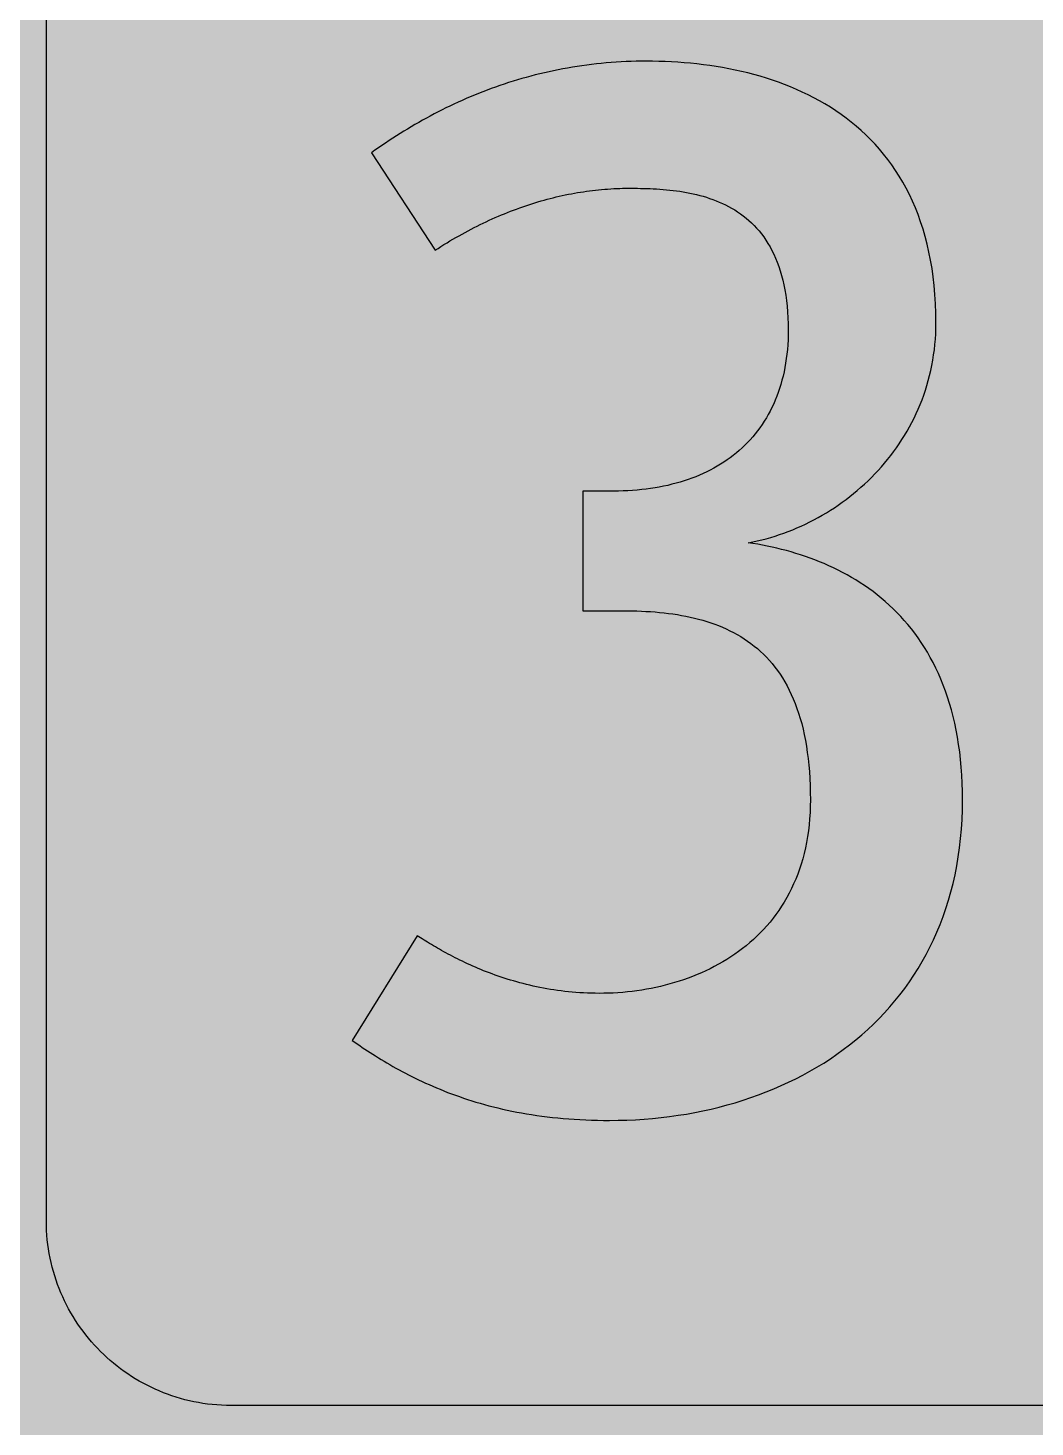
# Model space of a CAD drawing. Header units: millimetres. Extents: x 0 to 212, y 0 to 318.
# Drawn here: x 39.7 to 87.8, y 194.8 to 261.6 of the extents above; entities that cross this region are included whole.
import ezdxf

# ---------------------------------------------------------------- set-up
doc = ezdxf.new("R2010")
doc.units = ezdxf.units.MM

msp = doc.modelspace()

# ---------------------------------------------------------------- hatches: boundary and pattern name
for color, points in [(40, [(14.1633, 0.0536), (13.9878, 0.0533), (13.8125, 0.0559), (13.6373, 0.061), (13.462, 0.0686), (13.2893, 0.0787), (13.114, 0.0914), (12.9413, 0.1041), (12.7686, 0.1219), (12.5959, 0.1397), (12.4231, 0.16), (12.2504, 0.1829), (12.0777, 0.2057), (11.9075, 0.2337), (11.7373, 0.2616), (11.5672, 0.2921), (11.397, 0.3251), (11.2268, 0.3607), (11.0592, 0.3988), (10.8915, 0.4369), (10.7239, 0.4775), (10.5562, 0.5207), (10.3886, 0.5664), (10.2235, 0.6121), (10.0584, 0.6629), (9.8933, 0.7137), (9.7307, 0.7671), (9.5682, 0.8204), (9.4056, 0.8788), (9.2431, 0.9373), (9.083, 0.9982), (8.923, 1.0617), (8.763, 1.1252), (8.6055, 1.1938), (8.4455, 1.2624), (8.2906, 1.331), (8.1331, 1.4046), (7.9781, 1.4783), (7.8232, 1.5545), (7.6708, 1.6332), (7.5184, 1.7145), (7.366, 1.7958), (7.2161, 1.8796), (7.0663, 1.966), (6.919, 2.0523), (6.7716, 2.1438), (6.6243, 2.2352), (6.4795, 2.3266), (6.3348, 2.4232), (6.19, 2.5197), (6.0477, 2.6187), (5.908, 2.7178), (5.7683, 2.8194), (5.6286, 2.9235), (5.4915, 3.0302), (5.3543, 3.1369), (5.2197, 3.2461), (5.0851, 3.3579), (4.953, 3.4722), (4.8209, 3.5865), (4.6914, 3.7033), (4.5644, 3.8202), (4.4348, 3.9395), (4.3104, 4.0615), (4.1859, 4.1859), (4.0615, 4.3104), (3.9395, 4.4348), (3.8202, 4.5618), (3.7033, 4.6914), (3.5865, 4.8209), (3.4722, 4.953), (3.3579, 5.0851), (3.2487, 5.2197), (3.1369, 5.3543), (3.0302, 5.4915), (2.9235, 5.6286), (2.8194, 5.7683), (2.7178, 5.908), (2.6187, 6.0477), (2.5197, 6.19), (2.4232, 6.3348), (2.3266, 6.477), (2.2352, 6.6243), (2.1438, 6.7691), (2.0523, 6.9164), (1.966, 7.0663), (1.8796, 7.2161), (1.7958, 7.366), (1.7145, 7.5184), (1.6332, 7.6708), (1.5545, 7.8232), (1.4783, 7.9781), (1.4046, 8.1331), (1.331, 8.2906), (1.2598, 8.4455), (1.1913, 8.603), (1.1252, 8.763), (1.0592, 8.923), (0.9982, 9.083), (0.9373, 9.2431), (0.8763, 9.4056), (0.8204, 9.5682), (0.7645, 9.7307), (0.7112, 9.8933), (0.6604, 10.0584), (0.6121, 10.2235), (0.5639, 10.3911), (0.5207, 10.5562), (0.4775, 10.7239), (0.4343, 10.8915), (0.3962, 11.0592), (0.3607, 11.2268), (0.3251, 11.397), (0.2921, 11.5672), (0.2616, 11.7373), (0.2311, 11.9075), (0.2057, 12.0802), (0.1803, 12.2504), (0.1575, 12.4231), (0.1372, 12.5959), (0.1194, 12.7686), (0.1041, 12.9413), (0.0889, 13.1166), (0.0787, 13.2893), (0.0686, 13.4645), (0.061, 13.6373), (0.0559, 13.8125), (0.0508, 13.9878), (0.0508, 14.163), (0.0522, 303.4425), (0.0508, 303.6164), (0.0559, 303.7916), (0.061, 303.9669), (0.0686, 304.1396), (0.0787, 304.3149), (0.0889, 304.4876), (0.1041, 304.6628), (0.1194, 304.8356), (0.1372, 305.0083), (0.1575, 305.181), (0.1803, 305.3537), (0.2057, 305.5239), (0.2311, 305.6966), (0.2616, 305.8668), (0.2921, 306.037), (0.3251, 306.2072), (0.3607, 306.3748), (0.3962, 306.545), (0.4343, 306.7126), (0.4775, 306.8803), (0.5207, 307.0479), (0.5639, 307.213), (0.6121, 307.3781), (0.6604, 307.5432), (0.7112, 307.7083), (0.7645, 307.8734), (0.8204, 308.036), (0.8763, 308.1985), (0.9373, 308.3611), (0.9982, 308.5211), (1.0592, 308.6811), (1.1252, 308.8411), (1.1913, 308.9986), (1.2598, 309.1561), (1.331, 309.3136), (1.4046, 309.4685), (1.4783, 309.626), (1.5545, 309.7784), (1.6332, 309.9333), (1.7145, 310.0857), (1.7958, 310.2356), (1.8796, 310.388), (1.966, 310.5379), (2.0523, 310.6852), (2.1438, 310.8325), (2.2352, 310.9798), (2.3266, 311.1246), (2.4232, 311.2694), (2.5197, 311.4116), (2.6187, 311.5539), (2.7178, 311.6961), (2.8194, 311.8358), (2.9235, 311.9755), (3.0302, 312.1127), (3.1369, 312.2473), (3.2487, 312.3844), (3.3579, 312.5165), (3.4722, 312.6486), (3.5865, 312.7807), (3.7033, 312.9102), (3.8202, 313.0398), (3.9395, 313.1668), (4.0615, 313.2938), (4.1859, 313.4182), (4.3104, 313.5401), (4.4348, 313.6621), (4.5644, 313.784), (4.6914, 313.9008), (4.8209, 314.0177), (4.953, 314.132), (5.0851, 314.2437), (5.2197, 314.3555), (5.3543, 314.4647), (5.4915, 314.5739), (5.6286, 314.6781), (5.7683, 314.7822), (5.908, 314.8838), (6.0477, 314.9854), (6.19, 315.0845), (6.3348, 315.181), (6.4795, 315.275), (6.6243, 315.3689), (6.7716, 315.4604), (6.919, 315.5493), (7.0663, 315.6382), (7.2161, 315.7245), (7.366, 315.8084), (7.5184, 315.8896), (7.6708, 315.9709), (7.8232, 316.0471), (7.9781, 316.1233), (8.1331, 316.1995), (8.2906, 316.2706), (8.4455, 316.3418), (8.6055, 316.4103), (8.763, 316.4789), (8.923, 316.5424), (9.083, 316.6059), (9.2431, 316.6669), (9.4056, 316.7253), (9.5682, 316.7837), (9.7307, 316.8371), (9.8933, 316.8904), (10.0584, 316.9412), (10.2235, 316.992), (10.3886, 317.0377), (10.5562, 317.0834), (10.7239, 317.1266), (10.8915, 317.1673), (11.0592, 317.2079), (11.2268, 317.2435), (11.397, 317.279), (11.5672, 317.312), (11.7373, 317.3425), (11.9075, 317.3705), (12.0777, 317.3984), (12.2504, 317.4213), (12.4231, 317.4441), (12.5959, 317.4644), (12.7686, 317.4822), (12.9413, 317.5), (13.114, 317.5127), (13.2893, 317.5254), (13.462, 317.5356), (13.6373, 317.5432), (13.8125, 317.5483), (13.9878, 317.5508), (14.163, 317.5533), (197.6078, 317.5536), (197.7822, 317.5508), (197.9574, 317.5483), (198.1327, 317.5432), (198.3054, 317.5356), (198.4807, 317.5254), (198.6534, 317.5127), (198.8287, 317.5), (199.0014, 317.4822), (199.1741, 317.4644), (199.3468, 317.4441), (199.5195, 317.4213), (199.6897, 317.3984), (199.8624, 317.3705), (200.0326, 317.3425), (200.2028, 317.312), (200.373, 317.279), (200.5432, 317.2435), (200.7108, 317.2079), (200.8784, 317.1673), (201.0461, 317.1266), (201.2137, 317.0834), (201.3788, 317.0377), (201.5465, 316.992), (201.7116, 316.9412), (201.8767, 316.8904), (202.0392, 316.8371), (202.2018, 316.7837), (202.3643, 316.7253), (202.5269, 316.6669), (202.6869, 316.6059), (202.8469, 316.5424), (203.007, 316.4789), (203.167, 316.4103), (203.3245, 316.3418), (203.4794, 316.2706), (203.6369, 316.1995), (203.7918, 316.1233), (203.9468, 316.0471), (204.0992, 315.9709), (204.2516, 315.8896), (204.404, 315.8084), (204.5538, 315.7245), (204.7037, 315.6382), (204.8535, 315.5493), (205.0009, 315.4604), (205.1456, 315.3689), (205.293, 315.275), (205.4352, 315.181), (205.58, 315.0845), (205.7222, 314.9854), (205.8619, 314.8838), (206.0016, 314.7822), (206.1413, 314.6781), (206.2785, 314.5739), (206.4156, 314.4647), (206.5503, 314.3555), (206.6849, 314.2437), (206.817, 314.132), (206.949, 314.0177), (207.0786, 313.9008), (207.2081, 313.784), (207.3351, 313.6621), (207.4596, 313.5401), (207.584, 313.4182), (207.7085, 313.2938), (207.8304, 313.1668), (207.9498, 313.0398), (208.0666, 312.9102), (208.1835, 312.7807), (208.2978, 312.6486), (208.4121, 312.5165), (208.5238, 312.3844), (208.6331, 312.2473), (208.7397, 312.1127), (208.8464, 311.9755), (208.9506, 311.8358), (209.0522, 311.6961), (209.1512, 311.5539), (209.2503, 311.4116), (209.3468, 311.2694), (209.4433, 311.1246), (209.5348, 310.9798), (209.6262, 310.8325), (209.7176, 310.6852), (209.804, 310.5379), (209.8904, 310.388), (209.9742, 310.2356), (210.0555, 310.0857), (210.1367, 309.9333), (210.2155, 309.7784), (210.2917, 309.626), (210.3653, 309.4685), (210.439, 309.3136), (210.5076, 309.1561), (210.5762, 308.9986), (210.6447, 308.8411), (210.7082, 308.6811), (210.7717, 308.5211), (210.8327, 308.3611), (210.8911, 308.1985), (210.9495, 308.036), (211.0029, 307.8734), (211.0562, 307.7083), (211.107, 307.5432), (211.1578, 307.3781), (211.2035, 307.213), (211.2493, 307.0479), (211.2924, 306.8803), (211.3331, 306.7126), (211.3712, 306.545), (211.4093, 306.3748), (211.4448, 306.2072), (211.4779, 306.037), (211.5083, 305.8668), (211.5363, 305.6966), (211.5642, 305.5239), (211.5871, 305.3537), (211.6099, 305.181), (211.6303, 305.0083), (211.648, 304.8356), (211.6658, 304.6628), (211.6785, 304.4876), (211.6912, 304.3149), (211.7014, 304.1396), (211.709, 303.9669), (211.7141, 303.7916), (211.7166, 303.6164), (211.7166, 303.4411), (211.7189, 14.1647), (211.7166, 13.9878), (211.7141, 13.8125), (211.709, 13.6373), (211.7014, 13.4645), (211.6912, 13.2893), (211.6785, 13.1166), (211.6658, 12.9413), (211.648, 12.7686), (211.6303, 12.5959), (211.6099, 12.4231), (211.5871, 12.2504), (211.5642, 12.0802), (211.5363, 11.9075), (211.5083, 11.7373), (211.4779, 11.5672), (211.4448, 11.397), (211.4093, 11.2268), (211.3712, 11.0592), (211.3331, 10.8915), (211.2924, 10.7239), (211.2493, 10.5562), (211.2035, 10.3911), (211.1578, 10.2235), (211.107, 10.0584), (211.0562, 9.8933), (211.0029, 9.7307), (210.9495, 9.5682), (210.8911, 9.4056), (210.8327, 9.2431), (210.7717, 9.083), (210.7082, 8.923), (210.6447, 8.763), (210.5762, 8.603), (210.5076, 8.4455), (210.439, 8.2906), (210.3653, 8.1331), (210.2917, 7.9781), (210.2155, 7.8232), (210.1367, 7.6708), (210.0555, 7.5184), (209.9742, 7.366), (209.8904, 7.2161), (209.804, 7.0663), (209.7176, 6.9164), (209.6262, 6.7691), (209.5348, 6.6243), (209.4433, 6.477), (209.3468, 6.3348), (209.2503, 6.19), (209.1512, 6.0477), (209.0522, 5.908), (208.9506, 5.7683), (208.8464, 5.6286), (208.7397, 5.4915), (208.6331, 5.3543), (208.5238, 5.2197), (208.4121, 5.0851), (208.2978, 4.953), (208.1835, 4.8209), (208.0666, 4.6914), (207.9498, 4.5618), (207.8304, 4.4348), (207.7085, 4.3104), (207.584, 4.1859), (207.4596, 4.0615), (207.3351, 3.9395), (207.2081, 3.8202), (207.0786, 3.7033), (206.949, 3.5865), (206.817, 3.4722), (206.6849, 3.3579), (206.5503, 3.2461), (206.4156, 3.1369), (206.2785, 3.0302), (206.1413, 2.9235), (206.0016, 2.8194), (205.8619, 2.7178), (205.7222, 2.6187), (205.58, 2.5197), (205.4352, 2.4232), (205.293, 2.3266), (205.1456, 2.2352), (205.0009, 2.1438), (204.8535, 2.0523), (204.7037, 1.966), (204.5538, 1.8796), (204.404, 1.7958), (204.2516, 1.7145), (204.0992, 1.6332), (203.9468, 1.5545), (203.7918, 1.4783), (203.6369, 1.4046), (203.4794, 1.331), (203.3245, 1.2624), (203.167, 1.1938), (203.007, 1.1252), (202.8469, 1.0617), (202.6869, 0.9982), (202.5269, 0.9373), (202.3643, 0.8788), (202.2018, 0.8204), (202.0392, 0.7671), (201.8767, 0.7137), (201.7116, 0.6629), (201.5465, 0.6121), (201.3788, 0.5664), (201.2137, 0.5207), (201.0461, 0.4775), (200.8784, 0.4369), (200.7108, 0.3988), (200.5432, 0.3607), (200.373, 0.3251), (200.2028, 0.2921), (200.0326, 0.2616), (199.8624, 0.2337), (199.6897, 0.2057), (199.5195, 0.1829), (199.3468, 0.16), (199.1741, 0.1397), (199.0014, 0.1219), (198.8287, 0.1041), (198.6534, 0.0914), (198.4807, 0.0787), (198.3054, 0.0686), (198.1327, 0.061), (197.9574, 0.0559), (197.7822, 0.0533), (197.6069, 0.0533)]), (144, [(49.4411, 195.8453), (49.2125, 195.8467), (48.9864, 195.8543), (48.7604, 195.8696), (48.5394, 195.8899), (48.3159, 195.9153), (48.0974, 195.9458), (47.879, 195.9813), (47.6631, 196.022), (47.4472, 196.0702), (47.2364, 196.121), (47.0256, 196.1794), (46.8173, 196.2404), (46.6115, 196.3064), (46.4083, 196.3801), (46.2077, 196.4563), (46.007, 196.5376), (45.8114, 196.6239), (45.6159, 196.7128), (45.4254, 196.8094), (45.2374, 196.9084), (45.0494, 197.0126), (44.8666, 197.1218), (44.6862, 197.2335), (44.5084, 197.3504), (44.3357, 197.4698), (44.163, 197.5968), (43.9953, 197.7238), (43.8302, 197.8584), (43.6677, 197.9955), (43.5102, 198.1352), (43.3553, 198.28), (43.2029, 198.4273), (43.0555, 198.5772), (42.9108, 198.7321), (42.7711, 198.8922), (42.6339, 199.0522), (42.5018, 199.2173), (42.3723, 199.3875), (42.2478, 199.5576), (42.1259, 199.7329), (42.0091, 199.9107), (41.8973, 200.091), (41.7881, 200.2739), (41.6839, 200.4593), (41.5849, 200.6473), (41.4909, 200.8403), (41.3995, 201.0334), (41.3131, 201.2315), (41.2318, 201.4296), (41.1556, 201.6303), (41.0845, 201.8335), (41.0159, 202.0418), (40.955, 202.25), (40.8991, 202.4583), (40.8457, 202.6717), (40.8, 202.885), (40.7594, 203.1009), (40.7213, 203.3194), (40.6908, 203.5404), (40.6654, 203.7613), (40.6451, 203.9849), (40.6324, 204.2084), (40.6222, 204.437), (40.6197, 204.663), (40.6217, 264.637), (40.6222, 264.8636), (40.6324, 265.0896), (40.6451, 265.3132), (40.6654, 265.5367), (40.6908, 265.7577), (40.7213, 265.9786), (40.7594, 266.1971), (40.8, 266.413), (40.8457, 266.6263), (40.8991, 266.8397), (40.955, 267.0505), (41.0159, 267.2588), (41.0845, 267.4645), (41.1556, 267.6677), (41.2318, 267.8684), (41.3131, 268.0691), (41.3995, 268.2646), (41.4909, 268.4577), (41.5849, 268.6507), (41.6839, 268.8387), (41.7881, 269.0241), (41.8973, 269.2095), (42.0091, 269.3899), (42.1259, 269.5651), (42.2478, 269.7404), (42.3723, 269.9131), (42.5018, 270.0807), (42.6339, 270.2458), (42.7711, 270.4059), (42.9108, 270.5659), (43.0555, 270.7208), (43.2029, 270.8707), (43.3553, 271.0205), (43.5102, 271.1628), (43.6677, 271.305), (43.8302, 271.4396), (43.9953, 271.5743), (44.163, 271.7038), (44.3357, 271.8283), (44.5084, 271.9476), (44.6862, 272.0645), (44.8666, 272.1788), (45.0494, 272.2855), (45.2374, 272.3896), (45.4254, 272.4912), (45.6159, 272.5852), (45.8114, 272.6766), (46.007, 272.763), (46.2077, 272.8443), (46.4083, 272.9205), (46.6115, 272.9916), (46.8173, 273.0576), (47.0256, 273.1211), (47.2364, 273.177), (47.4472, 273.2303), (47.6631, 273.2761), (47.879, 273.3167), (48.0974, 273.3523), (48.3159, 273.3853), (48.5394, 273.4107), (48.7604, 273.4285), (48.9864, 273.4437), (49.2125, 273.4513), (49.4386, 273.4539), (162.33, 273.4564), (162.5575, 273.4513), (162.7835, 273.4437), (163.007, 273.4285), (163.2306, 273.4107), (163.4515, 273.3853), (163.6725, 273.3523), (163.891, 273.3167), (164.1069, 273.2761), (164.3202, 273.2303), (164.5336, 273.177), (164.7444, 273.1211), (164.9527, 273.0576), (165.1584, 272.9916), (165.3616, 272.9205), (165.5623, 272.8443), (165.7629, 272.763), (165.9585, 272.6766), (166.1516, 272.5852), (166.3446, 272.4912), (166.5326, 272.3896), (166.718, 272.2855), (166.9034, 272.1788), (167.0837, 272.0645), (167.259, 271.9476), (167.4343, 271.8283), (167.607, 271.7038), (167.7746, 271.5743), (167.9397, 271.4396), (168.0997, 271.305), (168.2598, 271.1628), (168.4147, 271.0205), (168.5646, 270.8707), (168.7119, 270.7208), (168.8567, 270.5659), (168.9989, 270.4059), (169.1335, 270.2458), (169.2681, 270.0807), (169.3951, 269.9131), (169.5221, 269.7404), (169.6415, 269.5651), (169.7584, 269.3899), (169.8727, 269.2095), (169.9793, 269.0241), (170.0835, 268.8387), (170.1825, 268.6507), (170.2791, 268.4577), (170.368, 268.2646), (170.4543, 268.0691), (170.5356, 267.8684), (170.6143, 267.6677), (170.6855, 267.4645), (170.7515, 267.2588), (170.8125, 267.0505), (170.8709, 266.8397), (170.9217, 266.6263), (170.9699, 266.413), (171.0106, 266.1971), (171.0461, 265.9786), (171.0766, 265.7577), (171.102, 265.5367), (171.1223, 265.3132), (171.1376, 265.0896), (171.1452, 264.8636), (171.1477, 264.635), (171.1494, 204.6647), (171.1452, 204.437), (171.1376, 204.2084), (171.1223, 203.9849), (171.102, 203.7613), (171.0766, 203.5404), (171.0461, 203.3194), (171.0106, 203.1009), (170.9699, 202.885), (170.9217, 202.6717), (170.8709, 202.4583), (170.8125, 202.25), (170.7515, 202.0418), (170.6855, 201.8335), (170.6143, 201.6303), (170.5356, 201.4296), (170.4543, 201.2315), (170.368, 201.0334), (170.2791, 200.8403), (170.1825, 200.6473), (170.0835, 200.4593), (169.9793, 200.2739), (169.8727, 200.091), (169.7584, 199.9107), (169.6415, 199.7329), (169.5221, 199.5576), (169.3951, 199.3875), (169.2681, 199.2173), (169.1335, 199.0522), (168.9989, 198.8922), (168.8567, 198.7321), (168.7119, 198.5772), (168.5646, 198.4273), (168.4147, 198.28), (168.2598, 198.1352), (168.0997, 197.9955), (167.9397, 197.8584), (167.7746, 197.7238), (167.607, 197.5968), (167.4343, 197.4698), (167.259, 197.3504), (167.0837, 197.2335), (166.9034, 197.1218), (166.718, 197.0126), (166.5326, 196.9084), (166.3446, 196.8094), (166.1516, 196.7128), (165.9585, 196.6239), (165.7629, 196.5376), (165.5623, 196.4563), (165.3616, 196.3801), (165.1584, 196.3064), (164.9527, 196.2404), (164.7444, 196.1794), (164.5336, 196.121), (164.3202, 196.0702), (164.1069, 196.022), (163.891, 195.9813), (163.6725, 195.9458), (163.4515, 195.9153), (163.2306, 195.8899), (163.007, 195.8696), (162.7835, 195.8543), (162.5575, 195.8467), (162.3289, 195.8442)]), (254, [(84.3661, 224.7731), (84.361, 225.1735), (84.3483, 225.5672), (84.3305, 225.9533), (84.3026, 226.3318), (84.267, 226.7001), (84.2264, 227.0633), (84.1781, 227.4164), (84.1223, 227.7618), (84.0588, 228.0996), (83.9902, 228.4298), (83.914, 228.7524), (83.8327, 229.0674), (83.7438, 229.3747), (83.6473, 229.6744), (83.5482, 229.9665), (83.4415, 230.251), (83.3298, 230.5304), (83.2104, 230.7996), (83.0885, 231.0638), (82.9589, 231.3229), (82.8243, 231.5718), (82.6846, 231.8156), (82.5424, 232.0519), (82.3925, 232.283), (82.2401, 232.5065), (82.0826, 232.725), (81.9201, 232.9358), (81.7524, 233.139), (81.5823, 233.3396), (81.4095, 233.5327), (81.2317, 233.7181), (81.0489, 233.8984), (80.8634, 234.0737), (80.6755, 234.2439), (80.4824, 234.4064), (80.2894, 234.5639), (80.0913, 234.7163), (79.8906, 234.8636), (79.6849, 235.0059), (79.4791, 235.1405), (79.2709, 235.2726), (79.06, 235.397), (78.8492, 235.519), (78.6333, 235.6358), (78.4174, 235.7476), (78.199, 235.8517), (77.978, 235.9533), (77.757, 236.0524), (77.5335, 236.1438), (77.31, 236.2327), (77.0865, 236.3165), (76.8604, 236.3953), (76.6343, 236.4715), (76.4057, 236.5426), (76.1797, 236.6086), (75.9511, 236.6721), (75.7225, 236.7331), (75.4964, 236.789), (75.2678, 236.8398), (75.0392, 236.888), (74.8132, 236.9337), (74.5846, 236.9744), (74.3585, 237.0125), (74.135, 237.048), (74.3483, 237.0887), (74.5642, 237.1344), (74.7776, 237.1877), (74.991, 237.2436), (75.2043, 237.302), (75.4151, 237.3681), (75.626, 237.4367), (75.8368, 237.5103), (76.0451, 237.5891), (76.2533, 237.6703), (76.4591, 237.7567), (76.6648, 237.8481), (76.868, 237.9421), (77.0687, 238.0412), (77.2693, 238.1453), (77.47, 238.252), (77.6656, 238.3638), (77.8612, 238.4806), (78.0542, 238.6), (78.2447, 238.7244), (78.4327, 238.8514), (78.6206, 238.9835), (78.8035, 239.1181), (78.9838, 239.2578), (79.1642, 239.4001), (79.3394, 239.5474), (79.5122, 239.6973), (79.6823, 239.8522), (79.85, 240.0097), (80.0151, 240.1697), (80.1751, 240.3348), (80.3351, 240.505), (80.4875, 240.6752), (80.6399, 240.853), (80.7872, 241.0308), (80.932, 241.2136), (81.0717, 241.3991), (81.2089, 241.5896), (81.341, 241.7801), (81.468, 241.9756), (81.5924, 242.1763), (81.7118, 242.377), (81.8286, 242.5827), (81.9404, 242.791), (82.0471, 243.0018), (82.1487, 243.2177), (82.2477, 243.4336), (82.3392, 243.6546), (82.4281, 243.8781), (82.5094, 244.1042), (82.5881, 244.3353), (82.6618, 244.5664), (82.7278, 244.8027), (82.7888, 245.0389), (82.8472, 245.2802), (82.898, 245.5215), (82.9437, 245.7679), (82.9818, 246.0168), (83.0174, 246.2682), (83.0453, 246.5222), (83.0656, 246.7762), (83.0809, 247.0353), (83.091, 247.2969), (83.0936, 247.5611), (83.0885, 248.0183), (83.0732, 248.4653), (83.0453, 248.9022), (83.0097, 249.3289), (82.9615, 249.7455), (82.9056, 250.1494), (82.837, 250.5456), (82.7608, 250.9317), (82.6745, 251.3101), (82.5805, 251.6759), (82.4763, 252.034), (82.362, 252.3795), (82.2401, 252.7198), (82.1106, 253.0475), (81.9734, 253.3675), (81.8261, 253.6774), (81.6737, 253.9797), (81.5111, 254.2743), (81.3435, 254.5588), (81.1657, 254.8331), (80.9828, 255.0998), (80.7923, 255.3589), (80.5967, 255.6104), (80.3935, 255.8517), (80.1853, 256.0853), (79.9694, 256.3139), (79.7484, 256.5298), (79.5198, 256.7407), (79.2886, 256.9439), (79.0524, 257.1394), (78.8086, 257.3274), (78.5622, 257.5077), (78.3107, 257.6805), (78.0542, 257.8481), (77.7926, 258.0081), (77.5284, 258.1605), (77.2592, 258.3053), (76.9874, 258.4425), (76.7105, 258.5745), (76.4311, 258.7015), (76.1492, 258.8209), (75.8647, 258.9327), (75.5777, 259.0394), (75.2881, 259.141), (74.996, 259.2349), (74.7014, 259.3264), (74.4042, 259.4077), (74.107, 259.4864), (73.8073, 259.5575), (73.5051, 259.6236), (73.2028, 259.6871), (72.9005, 259.7429), (72.5983, 259.7937), (72.2935, 259.8395), (71.9887, 259.8801), (71.6839, 259.9157), (71.3791, 259.9487), (71.0768, 259.9766), (70.772, 259.9969), (70.4698, 260.0173), (70.1675, 260.03), (69.8652, 260.0401), (69.5655, 260.0452), (69.2683, 260.0477), (69.022, 260.0477), (68.7807, 260.0427), (68.5394, 260.035), (68.2981, 260.0274), (68.0593, 260.0147), (67.8205, 259.9995), (67.5843, 259.9842), (67.3481, 259.9639), (67.1144, 259.9436), (66.8807, 259.9182), (66.6496, 259.8903), (66.4185, 259.8623), (66.1899, 259.8293), (65.9613, 259.7963), (65.7352, 259.7607), (65.5091, 259.7226), (65.2856, 259.682), (65.0621, 259.6388), (64.8411, 259.5931), (64.6201, 259.5448), (64.4017, 259.4966), (64.1833, 259.4432), (63.9648, 259.3899), (63.7489, 259.334), (63.5356, 259.2756), (63.3222, 259.2146), (63.1114, 259.1537), (62.9006, 259.0902), (62.6897, 259.0241), (62.4815, 258.9555), (62.2757, 258.8844), (62.07, 258.8133), (61.8642, 258.7396), (61.661, 258.6634), (61.4604, 258.5872), (61.2597, 258.5085), (61.0591, 258.4272), (60.8609, 258.3434), (60.6654, 258.2596), (60.4698, 258.1732), (60.2742, 258.0869), (60.0812, 257.998), (59.8881, 257.9065), (59.6976, 257.8151), (59.5097, 257.7211), (59.3192, 257.6246), (59.1337, 257.5281), (58.9483, 257.429), (58.7629, 257.3299), (58.58, 257.2283), (58.3971, 257.1242), (58.2168, 257.0201), (58.0365, 256.9159), (57.8587, 256.8092), (57.6809, 256.7), (57.5056, 256.5908), (57.3303, 256.4816), (57.1576, 256.3698), (56.9849, 256.2555), (56.8147, 256.1412), (56.6445, 256.0269), (56.4769, 255.9101), (56.3093, 255.7932), (56.1416, 255.6739), (59.1785, 251.019), (59.3192, 251.1095), (59.4614, 251.2009), (59.6036, 251.2898), (59.7484, 251.3762), (59.8907, 251.4625), (60.0329, 251.5464), (60.1777, 251.6302), (60.3225, 251.7115), (60.4647, 251.7927), (60.6095, 251.8715), (60.7517, 251.9477), (60.8965, 252.0239), (61.0413, 252.1001), (61.1861, 252.1712), (61.3308, 252.2449), (61.4756, 252.3134), (61.6204, 252.382), (61.7652, 252.4506), (61.91, 252.5166), (62.0547, 252.5801), (62.1995, 252.6436), (62.3443, 252.7046), (62.4891, 252.7656), (62.6364, 252.824), (62.7812, 252.8799), (62.926, 252.9357), (63.0707, 252.9891), (63.2181, 253.0424), (63.3628, 253.0932), (63.5076, 253.144), (63.6524, 253.1923), (63.7997, 253.2405), (63.9445, 253.2863), (64.0893, 253.3294), (64.2366, 253.3726), (64.3814, 253.4133), (64.5262, 253.4539), (64.6709, 253.492), (64.8183, 253.5276), (64.963, 253.5631), (65.1078, 253.5987), (65.2526, 253.6292), (65.3974, 253.6622), (65.5422, 253.6901), (65.6895, 253.7181), (65.8343, 253.746), (65.979, 253.7714), (66.1238, 253.7943), (66.2686, 253.8171), (66.4108, 253.8374), (66.5556, 253.8578), (66.7004, 253.8755), (66.8452, 253.8933), (66.9874, 253.9086), (67.1322, 253.9213), (67.277, 253.934), (67.4192, 253.9441), (67.564, 253.9543), (67.7062, 253.9619), (67.8485, 253.9695), (67.9933, 253.9746), (68.1355, 253.9771), (68.2777, 253.9797), (68.42, 253.9797), (68.5597, 253.9797), (68.7019, 253.9797), (68.8467, 253.9771), (68.994, 253.9746), (69.1413, 253.9721), (69.2937, 253.967), (69.4436, 253.9619), (69.5985, 253.9568), (69.7535, 253.9467), (69.9084, 253.9365), (70.0659, 253.9263), (70.2234, 253.9111), (70.3809, 253.8959), (70.5409, 253.8781), (70.7009, 253.8578), (70.8609, 253.8349), (71.0209, 253.8095), (71.181, 253.7816), (71.341, 253.7511), (71.501, 253.7181), (71.6585, 253.68), (71.8185, 253.6393), (71.976, 253.5961), (72.1335, 253.5479), (72.2884, 253.4971), (72.4433, 253.4437), (72.5983, 253.3853), (72.7507, 253.3218), (72.9005, 253.2558), (73.0479, 253.1847), (73.1952, 253.1085), (73.34, 253.0272), (73.4847, 252.9434), (73.6244, 252.8519), (73.7616, 252.7579), (73.8962, 252.6589), (74.0308, 252.5522), (74.1604, 252.4404), (74.2874, 252.3261), (74.4093, 252.2017), (74.5287, 252.0747), (74.6455, 251.9401), (74.7598, 251.8004), (74.869, 251.6556), (74.9732, 251.5006), (75.0748, 251.3432), (75.1713, 251.1755), (75.2653, 251.0028), (75.3542, 250.825), (75.438, 250.637), (75.5167, 250.444), (75.5904, 250.2433), (75.659, 250.0351), (75.7225, 249.8166), (75.7809, 249.5931), (75.8342, 249.362), (75.88, 249.1232), (75.9206, 248.8743), (75.9562, 248.6177), (75.9866, 248.3536), (76.0095, 248.0793), (76.0247, 247.7973), (76.0349, 247.5078), (76.04, 247.208), (76.0374, 246.9718), (76.0298, 246.7381), (76.0171, 246.5095), (75.9993, 246.2835), (75.9765, 246.0625), (75.9485, 245.8441), (75.9181, 245.6282), (75.88, 245.4173), (75.8393, 245.2116), (75.7936, 245.0084), (75.7428, 244.8077), (75.6869, 244.6122), (75.6285, 244.4191), (75.565, 244.2286), (75.4964, 244.0432), (75.4228, 243.8629), (75.3466, 243.6851), (75.2653, 243.5098), (75.1789, 243.3396), (75.0875, 243.172), (74.996, 243.0094), (74.897, 242.8494), (74.7954, 242.6945), (74.6887, 242.5421), (74.5795, 242.3922), (74.4652, 242.2474), (74.3458, 242.1077), (74.2264, 241.968), (74.0994, 241.8359), (73.9724, 241.7064), (73.8378, 241.5794), (73.7032, 241.4575), (73.5635, 241.3381), (73.4187, 241.2238), (73.2714, 241.112), (73.1215, 241.0028), (72.9691, 240.8987), (72.8116, 240.7996), (72.6516, 240.7031), (72.4865, 240.6091), (72.3214, 240.5202), (72.1512, 240.4364), (71.9785, 240.3551), (71.8033, 240.2764), (71.6229, 240.2027), (71.4426, 240.1316), (71.2572, 240.0656), (71.0692, 240.0046), (70.8787, 239.9436), (70.6857, 239.8903), (70.4901, 239.8395), (70.2894, 239.7912), (70.0888, 239.7481), (69.8856, 239.7074), (69.6798, 239.6719), (69.469, 239.6388), (69.2582, 239.6109), (69.0448, 239.5855), (68.8289, 239.5652), (68.6105, 239.5474), (68.3895, 239.5347), (68.166, 239.5245), (67.9425, 239.5195), (67.7139, 239.5169), (66.234, 239.5178), (66.234, 233.8031), (68.1383, 233.8031), (68.3616, 233.8019), (68.5851, 233.7968), (68.8061, 233.7918), (69.0296, 233.7841), (69.248, 233.7714), (69.4665, 233.7587), (69.6849, 233.7435), (69.9008, 233.7232), (70.1142, 233.7003), (70.3275, 233.6749), (70.5358, 233.647), (70.7466, 233.6165), (70.9524, 233.5809), (71.1581, 233.5403), (71.3613, 233.4997), (71.562, 233.4514), (71.7601, 233.4031), (71.9557, 233.3473), (72.1512, 233.2914), (72.3417, 233.2279), (72.5297, 233.1618), (72.7177, 233.0907), (72.9005, 233.0145), (73.0809, 232.9358), (73.2587, 232.8494), (73.4339, 232.7605), (73.6067, 232.6665), (73.7743, 232.5675), (73.9394, 232.4633), (74.102, 232.3541), (74.262, 232.2373), (74.4169, 232.1179), (74.5693, 231.9909), (74.7166, 231.8588), (74.8614, 231.7217), (75.0037, 231.5794), (75.1408, 231.4296), (75.2729, 231.2746), (75.4024, 231.1146), (75.5269, 230.947), (75.6488, 230.7717), (75.7657, 230.5914), (75.8774, 230.4059), (75.9866, 230.2104), (76.0882, 230.0097), (76.1873, 229.804), (76.2813, 229.5881), (76.3727, 229.3671), (76.4565, 229.1385), (76.5378, 228.9023), (76.6115, 228.6584), (76.6826, 228.4095), (76.7461, 228.1504), (76.8071, 227.8837), (76.8604, 227.6094), (76.9087, 227.3275), (76.9518, 227.0379), (76.9899, 226.7382), (77.023, 226.4334), (77.0484, 226.1184), (77.0712, 225.7933), (77.0839, 225.4631), (77.0941, 225.1202), (77.0966, 224.7722), (77.0941, 224.4649), (77.0814, 224.1626), (77.0636, 223.8654), (77.0357, 223.5759), (77.0026, 223.2914), (76.962, 223.012), (76.9137, 222.7377), (76.8604, 222.471), (76.7994, 222.2094), (76.7309, 221.9528), (76.6572, 221.7014), (76.5785, 221.455), (76.4921, 221.2162), (76.3981, 220.9825), (76.2991, 220.7539), (76.1949, 220.5304), (76.0857, 220.312), (75.9714, 220.0986), (75.8495, 219.8903), (75.725, 219.6897), (75.5929, 219.4916), (75.4558, 219.3011), (75.3161, 219.1131), (75.1713, 218.9328), (75.0214, 218.755), (74.8665, 218.5848), (74.7065, 218.4197), (74.5439, 218.2571), (74.3763, 218.1022), (74.2061, 217.9498), (74.0308, 217.805), (73.853, 217.6628), (73.6702, 217.5256), (73.4847, 217.3935), (73.2968, 217.2665), (73.1037, 217.1446), (72.9107, 217.0278), (72.7126, 216.916), (72.5119, 216.8068), (72.3087, 216.7026), (72.103, 216.6061), (71.8972, 216.5096), (71.6864, 216.4207), (71.4756, 216.3369), (71.2597, 216.2556), (71.0463, 216.1794), (70.8279, 216.1057), (70.6095, 216.0397), (70.3885, 215.9762), (70.1675, 215.9178), (69.944, 215.8619), (69.7205, 215.8111), (69.4969, 215.7654), (69.2709, 215.7247), (69.0448, 215.6866), (68.8188, 215.6536), (68.5927, 215.6231), (68.3666, 215.5977), (68.1406, 215.5749), (67.912, 215.5596), (67.6859, 215.5444), (67.4599, 215.5342), (67.2338, 215.5292), (67.0077, 215.5266), (66.8198, 215.5292), (66.6344, 215.5317), (66.4489, 215.5393), (66.2661, 215.5469), (66.0832, 215.5571), (65.9028, 215.5698), (65.725, 215.585), (65.5472, 215.6028), (65.372, 215.6206), (65.1967, 215.6435), (65.024, 215.6663), (64.8538, 215.6917), (64.6836, 215.7171), (64.516, 215.7476), (64.3484, 215.7755), (64.1833, 215.8086), (64.0207, 215.8416), (63.8581, 215.8771), (63.6981, 215.9152), (63.5406, 215.9533), (63.3832, 215.9914), (63.2282, 216.0346), (63.0758, 216.0753), (62.9234, 216.1184), (62.7736, 216.1642), (62.6237, 216.2099), (62.4789, 216.2581), (62.3341, 216.3039), (62.1894, 216.3547), (62.0471, 216.4029), (61.9074, 216.4563), (61.7703, 216.5071), (61.6331, 216.5604), (61.4985, 216.6112), (61.3664, 216.6671), (61.2343, 216.7204), (61.1073, 216.7763), (60.9778, 216.8322), (60.8533, 216.8881), (60.7289, 216.9439), (60.6069, 216.9998), (60.4876, 217.0582), (60.3682, 217.1141), (60.2513, 217.1725), (60.137, 217.231), (60.0253, 217.2868), (59.9135, 217.3453), (59.8068, 217.4037), (59.6976, 217.4596), (59.5935, 217.518), (59.4919, 217.5764), (59.3903, 217.6323), (59.2912, 217.6907), (59.1922, 217.7466), (59.0982, 217.8025), (59.0042, 217.8583), (58.9128, 217.9117), (58.8239, 217.9676), (58.7375, 218.0209), (58.6511, 218.0742), (58.5673, 218.1276), (58.4886, 218.1784), (58.4073, 218.2292), (58.3311, 218.28), (55.2277, 213.2718), (55.3441, 213.1898), (55.4609, 213.1111), (55.5803, 213.0298), (55.7022, 212.9485), (55.8267, 212.8672), (55.9511, 212.786), (56.0781, 212.7021), (56.2077, 212.6209), (56.3397, 212.537), (56.4718, 212.4558), (56.6064, 212.3719), (56.7436, 212.2907), (56.8833, 212.2068), (57.0255, 212.1256), (57.1678, 212.0417), (57.3126, 211.9605), (57.4599, 211.8792), (57.6097, 211.7979), (57.7621, 211.7166), (57.9171, 211.6353), (58.0746, 211.5566), (58.2346, 211.4779), (58.3946, 211.3991), (58.5597, 211.3204), (58.7248, 211.2442), (58.895, 211.168), (59.0652, 211.0918), (59.2404, 211.0181), (59.4157, 210.9445), (59.596, 210.8708), (59.7789, 210.7997), (59.9618, 210.7311), (60.1497, 210.6625), (60.3402, 210.5939), (60.5333, 210.5279), (60.7289, 210.4619), (60.927, 210.4009), (61.1302, 210.3374), (61.3334, 210.279), (61.5417, 210.218), (61.7525, 210.1621), (61.9658, 210.1063), (62.1817, 210.0529), (62.4027, 210.0021), (62.6237, 209.9539), (62.8498, 209.9056), (63.0809, 209.8599), (63.312, 209.8167), (63.5483, 209.7761), (63.787, 209.738), (64.0309, 209.6999), (64.2772, 209.6668), (64.5262, 209.6338), (64.7776, 209.6059), (65.0342, 209.5779), (65.2932, 209.5551), (65.5574, 209.5322), (65.8241, 209.5144), (66.0959, 209.4967), (66.3702, 209.484), (66.6471, 209.4738), (66.929, 209.4662), (67.2135, 209.4611), (67.503, 209.4611), (67.9196, 209.4636), (68.3336, 209.4763), (68.7476, 209.4941), (69.1566, 209.5195), (69.5655, 209.5551), (69.9745, 209.5957), (70.3783, 209.644), (70.7796, 209.7024), (71.1784, 209.7659), (71.5747, 209.837), (71.9684, 209.9158), (72.3595, 210.0021), (72.7481, 210.0961), (73.1317, 210.1977), (73.5101, 210.3069), (73.8886, 210.4238), (74.2594, 210.5482), (74.6277, 210.6803), (74.9935, 210.8175), (75.3516, 210.9648), (75.7072, 211.1197), (76.0578, 211.2797), (76.4032, 211.4499), (76.7436, 211.6252), (77.0788, 211.8106), (77.409, 212.0011), (77.7342, 212.1992), (78.0517, 212.405), (78.3666, 212.6209), (78.6714, 212.8418), (78.9737, 213.0704), (79.2683, 213.3067), (79.5553, 213.5505), (79.8373, 213.7994), (80.1091, 214.0585), (80.3783, 214.3252), (80.6374, 214.597), (80.8914, 214.8789), (81.1352, 215.1659), (81.374, 215.4631), (81.6026, 215.7654), (81.8261, 216.0753), (82.0395, 216.3928), (82.2452, 216.7179), (82.4408, 217.0506), (82.6287, 217.391), (82.8091, 217.739), (82.9793, 218.092), (83.1418, 218.4552), (83.2942, 218.8235), (83.4365, 219.202), (83.5711, 219.5855), (83.693, 219.9767), (83.8073, 220.3755), (83.9114, 220.7819), (84.0054, 221.1959), (84.0867, 221.6175), (84.1604, 222.0468), (84.2213, 222.4811), (84.2721, 222.9256), (84.3128, 223.3752), (84.3407, 223.835), (84.3585, 224.2998), (84.3636, 224.7722)])]:
    msp.add_hatch(color=color).paths.add_polyline_path(points)

# ---------------------------------------------------------------- linework, layer by layer
at = {"color": 144}
for points in [[(49.4411, 195.8453), (49.2125, 195.8467), (48.9864, 195.8543), (48.7604, 195.8696), (48.5394, 195.8899), (48.3159, 195.9153), (48.0974, 195.9458), (47.879, 195.9813), (47.6631, 196.022), (47.4472, 196.0702), (47.2364, 196.121), (47.0256, 196.1794), (46.8173, 196.2404), (46.6115, 196.3064), (46.4083, 196.3801), (46.2077, 196.4563), (46.007, 196.5376), (45.8114, 196.6239), (45.6159, 196.7128), (45.4254, 196.8094), (45.2374, 196.9084), (45.0494, 197.0126), (44.8666, 197.1218), (44.6862, 197.2335), (44.5084, 197.3504), (44.3357, 197.4698), (44.163, 197.5968), (43.9953, 197.7238), (43.8302, 197.8584), (43.6677, 197.9955), (43.5102, 198.1352), (43.3553, 198.28), (43.2029, 198.4273), (43.0555, 198.5772), (42.9108, 198.7321), (42.7711, 198.8922), (42.6339, 199.0522), (42.5018, 199.2173), (42.3723, 199.3875), (42.2478, 199.5576), (42.1259, 199.7329), (42.0091, 199.9107), (41.8973, 200.091), (41.7881, 200.2739), (41.6839, 200.4593), (41.5849, 200.6473), (41.4909, 200.8403), (41.3995, 201.0334), (41.3131, 201.2315), (41.2318, 201.4296), (41.1556, 201.6303), (41.0845, 201.8335), (41.0159, 202.0418), (40.955, 202.25), (40.8991, 202.4583), (40.8457, 202.6717), (40.8, 202.885), (40.7594, 203.1009), (40.7213, 203.3194), (40.6908, 203.5404), (40.6654, 203.7613), (40.6451, 203.9849), (40.6324, 204.2084), (40.6222, 204.437), (40.6197, 204.663), (40.6217, 264.637)], [(162.3289, 195.8442), (49.4411, 195.8453)]]:
    msp.add_lwpolyline(points, dxfattribs=at)
at = {"color": 254}
msp.add_lwpolyline([(84.3661, 224.7731), (84.361, 225.1735), (84.3483, 225.5672), (84.3305, 225.9533), (84.3026, 226.3318), (84.267, 226.7001), (84.2264, 227.0633), (84.1781, 227.4164), (84.1223, 227.7618), (84.0588, 228.0996), (83.9902, 228.4298), (83.914, 228.7524), (83.8327, 229.0674), (83.7438, 229.3747), (83.6473, 229.6744), (83.5482, 229.9665), (83.4415, 230.251), (83.3298, 230.5304), (83.2104, 230.7996), (83.0885, 231.0638), (82.9589, 231.3229), (82.8243, 231.5718), (82.6846, 231.8156), (82.5424, 232.0519), (82.3925, 232.283), (82.2401, 232.5065), (82.0826, 232.725), (81.9201, 232.9358), (81.7524, 233.139), (81.5823, 233.3396), (81.4095, 233.5327), (81.2317, 233.7181), (81.0489, 233.8984), (80.8634, 234.0737), (80.6755, 234.2439), (80.4824, 234.4064), (80.2894, 234.5639), (80.0913, 234.7163), (79.8906, 234.8636), (79.6849, 235.0059), (79.4791, 235.1405), (79.2709, 235.2726), (79.06, 235.397), (78.8492, 235.519), (78.6333, 235.6358), (78.4174, 235.7476), (78.199, 235.8517), (77.978, 235.9533), (77.757, 236.0524), (77.5335, 236.1438), (77.31, 236.2327), (77.0865, 236.3165), (76.8604, 236.3953), (76.6343, 236.4715), (76.4057, 236.5426), (76.1797, 236.6086), (75.9511, 236.6721), (75.7225, 236.7331), (75.4964, 236.789), (75.2678, 236.8398), (75.0392, 236.888), (74.8132, 236.9337), (74.5846, 236.9744), (74.3585, 237.0125), (74.135, 237.048), (74.3483, 237.0887), (74.5642, 237.1344), (74.7776, 237.1877), (74.991, 237.2436), (75.2043, 237.302), (75.4151, 237.3681), (75.626, 237.4367), (75.8368, 237.5103), (76.0451, 237.5891), (76.2533, 237.6703), (76.4591, 237.7567), (76.6648, 237.8481), (76.868, 237.9421), (77.0687, 238.0412), (77.2693, 238.1453), (77.47, 238.252), (77.6656, 238.3638), (77.8612, 238.4806), (78.0542, 238.6), (78.2447, 238.7244), (78.4327, 238.8514), (78.6206, 238.9835), (78.8035, 239.1181), (78.9838, 239.2578), (79.1642, 239.4001), (79.3394, 239.5474), (79.5122, 239.6973), (79.6823, 239.8522), (79.85, 240.0097), (80.0151, 240.1697), (80.1751, 240.3348), (80.3351, 240.505), (80.4875, 240.6752), (80.6399, 240.853), (80.7872, 241.0308), (80.932, 241.2136), (81.0717, 241.3991), (81.2089, 241.5896), (81.341, 241.7801), (81.468, 241.9756), (81.5924, 242.1763), (81.7118, 242.377), (81.8286, 242.5827), (81.9404, 242.791), (82.0471, 243.0018), (82.1487, 243.2177), (82.2477, 243.4336), (82.3392, 243.6546), (82.4281, 243.8781), (82.5094, 244.1042), (82.5881, 244.3353), (82.6618, 244.5664), (82.7278, 244.8027), (82.7888, 245.0389), (82.8472, 245.2802), (82.898, 245.5215), (82.9437, 245.7679), (82.9818, 246.0168), (83.0174, 246.2682), (83.0453, 246.5222), (83.0656, 246.7762), (83.0809, 247.0353), (83.091, 247.2969), (83.0936, 247.5611), (83.0885, 248.0183), (83.0732, 248.4653), (83.0453, 248.9022), (83.0097, 249.3289), (82.9615, 249.7455), (82.9056, 250.1494), (82.837, 250.5456), (82.7608, 250.9317), (82.6745, 251.3101), (82.5805, 251.6759), (82.4763, 252.034), (82.362, 252.3795), (82.2401, 252.7198), (82.1106, 253.0475), (81.9734, 253.3675), (81.8261, 253.6774), (81.6737, 253.9797), (81.5111, 254.2743), (81.3435, 254.5588), (81.1657, 254.8331), (80.9828, 255.0998), (80.7923, 255.3589), (80.5967, 255.6104), (80.3935, 255.8517), (80.1853, 256.0853), (79.9694, 256.3139), (79.7484, 256.5298), (79.5198, 256.7407), (79.2886, 256.9439), (79.0524, 257.1394), (78.8086, 257.3274), (78.5622, 257.5077), (78.3107, 257.6805), (78.0542, 257.8481), (77.7926, 258.0081), (77.5284, 258.1605), (77.2592, 258.3053), (76.9874, 258.4425), (76.7105, 258.5745), (76.4311, 258.7015), (76.1492, 258.8209), (75.8647, 258.9327), (75.5777, 259.0394), (75.2881, 259.141), (74.996, 259.2349), (74.7014, 259.3264), (74.4042, 259.4077), (74.107, 259.4864), (73.8073, 259.5575), (73.5051, 259.6236), (73.2028, 259.6871), (72.9005, 259.7429), (72.5983, 259.7937), (72.2935, 259.8395), (71.9887, 259.8801), (71.6839, 259.9157), (71.3791, 259.9487), (71.0768, 259.9766), (70.772, 259.9969), (70.4698, 260.0173), (70.1675, 260.03), (69.8652, 260.0401), (69.5655, 260.0452), (69.2683, 260.0477), (69.022, 260.0477), (68.7807, 260.0427), (68.5394, 260.035), (68.2981, 260.0274), (68.0593, 260.0147), (67.8205, 259.9995), (67.5843, 259.9842), (67.3481, 259.9639), (67.1144, 259.9436), (66.8807, 259.9182), (66.6496, 259.8903), (66.4185, 259.8623), (66.1899, 259.8293), (65.9613, 259.7963), (65.7352, 259.7607), (65.5091, 259.7226), (65.2856, 259.682), (65.0621, 259.6388), (64.8411, 259.5931), (64.6201, 259.5448), (64.4017, 259.4966), (64.1833, 259.4432), (63.9648, 259.3899), (63.7489, 259.334), (63.5356, 259.2756), (63.3222, 259.2146), (63.1114, 259.1537), (62.9006, 259.0902), (62.6897, 259.0241), (62.4815, 258.9555), (62.2757, 258.8844), (62.07, 258.8133), (61.8642, 258.7396), (61.661, 258.6634), (61.4604, 258.5872), (61.2597, 258.5085), (61.0591, 258.4272), (60.8609, 258.3434), (60.6654, 258.2596), (60.4698, 258.1732), (60.2742, 258.0869), (60.0812, 257.998), (59.8881, 257.9065), (59.6976, 257.8151), (59.5097, 257.7211), (59.3192, 257.6246), (59.1337, 257.5281), (58.9483, 257.429), (58.7629, 257.3299), (58.58, 257.2283), (58.3971, 257.1242), (58.2168, 257.0201), (58.0365, 256.9159), (57.8587, 256.8092), (57.6809, 256.7), (57.5056, 256.5908), (57.3303, 256.4816), (57.1576, 256.3698), (56.9849, 256.2555), (56.8147, 256.1412), (56.6445, 256.0269), (56.4769, 255.9101), (56.3093, 255.7932), (56.1416, 255.6739), (59.1785, 251.019), (59.3192, 251.1095), (59.4614, 251.2009), (59.6036, 251.2898), (59.7484, 251.3762), (59.8907, 251.4625), (60.0329, 251.5464), (60.1777, 251.6302), (60.3225, 251.7115), (60.4647, 251.7927), (60.6095, 251.8715), (60.7517, 251.9477), (60.8965, 252.0239), (61.0413, 252.1001), (61.1861, 252.1712), (61.3308, 252.2449), (61.4756, 252.3134), (61.6204, 252.382), (61.7652, 252.4506), (61.91, 252.5166), (62.0547, 252.5801), (62.1995, 252.6436), (62.3443, 252.7046), (62.4891, 252.7656), (62.6364, 252.824), (62.7812, 252.8799), (62.926, 252.9357), (63.0707, 252.9891), (63.2181, 253.0424), (63.3628, 253.0932), (63.5076, 253.144), (63.6524, 253.1923), (63.7997, 253.2405), (63.9445, 253.2863), (64.0893, 253.3294), (64.2366, 253.3726), (64.3814, 253.4133), (64.5262, 253.4539), (64.6709, 253.492), (64.8183, 253.5276), (64.963, 253.5631), (65.1078, 253.5987), (65.2526, 253.6292), (65.3974, 253.6622), (65.5422, 253.6901), (65.6895, 253.7181), (65.8343, 253.746), (65.979, 253.7714), (66.1238, 253.7943), (66.2686, 253.8171), (66.4108, 253.8374), (66.5556, 253.8578), (66.7004, 253.8755), (66.8452, 253.8933), (66.9874, 253.9086), (67.1322, 253.9213), (67.277, 253.934), (67.4192, 253.9441), (67.564, 253.9543), (67.7062, 253.9619), (67.8485, 253.9695), (67.9933, 253.9746), (68.1355, 253.9771), (68.2777, 253.9797), (68.42, 253.9797), (68.5597, 253.9797), (68.7019, 253.9797), (68.8467, 253.9771), (68.994, 253.9746), (69.1413, 253.9721), (69.2937, 253.967), (69.4436, 253.9619), (69.5985, 253.9568), (69.7535, 253.9467), (69.9084, 253.9365), (70.0659, 253.9263), (70.2234, 253.9111), (70.3809, 253.8959), (70.5409, 253.8781), (70.7009, 253.8578), (70.8609, 253.8349), (71.0209, 253.8095), (71.181, 253.7816), (71.341, 253.7511), (71.501, 253.7181), (71.6585, 253.68), (71.8185, 253.6393), (71.976, 253.5961), (72.1335, 253.5479), (72.2884, 253.4971), (72.4433, 253.4437), (72.5983, 253.3853), (72.7507, 253.3218), (72.9005, 253.2558), (73.0479, 253.1847), (73.1952, 253.1085), (73.34, 253.0272), (73.4847, 252.9434), (73.6244, 252.8519), (73.7616, 252.7579), (73.8962, 252.6589), (74.0308, 252.5522), (74.1604, 252.4404), (74.2874, 252.3261), (74.4093, 252.2017), (74.5287, 252.0747), (74.6455, 251.9401), (74.7598, 251.8004), (74.869, 251.6556), (74.9732, 251.5006), (75.0748, 251.3432), (75.1713, 251.1755), (75.2653, 251.0028), (75.3542, 250.825), (75.438, 250.637), (75.5167, 250.444), (75.5904, 250.2433), (75.659, 250.0351), (75.7225, 249.8166), (75.7809, 249.5931), (75.8342, 249.362), (75.88, 249.1232), (75.9206, 248.8743), (75.9562, 248.6177), (75.9866, 248.3536), (76.0095, 248.0793), (76.0247, 247.7973), (76.0349, 247.5078), (76.04, 247.208), (76.0374, 246.9718), (76.0298, 246.7381), (76.0171, 246.5095), (75.9993, 246.2835), (75.9765, 246.0625), (75.9485, 245.8441), (75.9181, 245.6282), (75.88, 245.4173), (75.8393, 245.2116), (75.7936, 245.0084), (75.7428, 244.8077), (75.6869, 244.6122), (75.6285, 244.4191), (75.565, 244.2286), (75.4964, 244.0432), (75.4228, 243.8629), (75.3466, 243.6851), (75.2653, 243.5098), (75.1789, 243.3396), (75.0875, 243.172), (74.996, 243.0094), (74.897, 242.8494), (74.7954, 242.6945), (74.6887, 242.5421), (74.5795, 242.3922), (74.4652, 242.2474), (74.3458, 242.1077), (74.2264, 241.968), (74.0994, 241.8359), (73.9724, 241.7064), (73.8378, 241.5794), (73.7032, 241.4575), (73.5635, 241.3381), (73.4187, 241.2238), (73.2714, 241.112), (73.1215, 241.0028), (72.9691, 240.8987), (72.8116, 240.7996), (72.6516, 240.7031), (72.4865, 240.6091), (72.3214, 240.5202), (72.1512, 240.4364), (71.9785, 240.3551), (71.8033, 240.2764), (71.6229, 240.2027), (71.4426, 240.1316), (71.2572, 240.0656), (71.0692, 240.0046), (70.8787, 239.9436), (70.6857, 239.8903), (70.4901, 239.8395), (70.2894, 239.7912), (70.0888, 239.7481), (69.8856, 239.7074), (69.6798, 239.6719), (69.469, 239.6388), (69.2582, 239.6109), (69.0448, 239.5855), (68.8289, 239.5652), (68.6105, 239.5474), (68.3895, 239.5347), (68.166, 239.5245), (67.9425, 239.5195), (67.7139, 239.5169), (66.234, 239.5178), (66.234, 233.8031), (68.1383, 233.8031), (68.3616, 233.8019), (68.5851, 233.7968), (68.8061, 233.7918), (69.0296, 233.7841), (69.248, 233.7714), (69.4665, 233.7587), (69.6849, 233.7435), (69.9008, 233.7232), (70.1142, 233.7003), (70.3275, 233.6749), (70.5358, 233.647), (70.7466, 233.6165), (70.9524, 233.5809), (71.1581, 233.5403), (71.3613, 233.4997), (71.562, 233.4514), (71.7601, 233.4031), (71.9557, 233.3473), (72.1512, 233.2914), (72.3417, 233.2279), (72.5297, 233.1618), (72.7177, 233.0907), (72.9005, 233.0145), (73.0809, 232.9358), (73.2587, 232.8494), (73.4339, 232.7605), (73.6067, 232.6665), (73.7743, 232.5675), (73.9394, 232.4633), (74.102, 232.3541), (74.262, 232.2373), (74.4169, 232.1179), (74.5693, 231.9909), (74.7166, 231.8588), (74.8614, 231.7217), (75.0037, 231.5794), (75.1408, 231.4296), (75.2729, 231.2746), (75.4024, 231.1146), (75.5269, 230.947), (75.6488, 230.7717), (75.7657, 230.5914), (75.8774, 230.4059), (75.9866, 230.2104), (76.0882, 230.0097), (76.1873, 229.804), (76.2813, 229.5881), (76.3727, 229.3671), (76.4565, 229.1385), (76.5378, 228.9023), (76.6115, 228.6584), (76.6826, 228.4095), (76.7461, 228.1504), (76.8071, 227.8837), (76.8604, 227.6094), (76.9087, 227.3275), (76.9518, 227.0379), (76.9899, 226.7382), (77.023, 226.4334), (77.0484, 226.1184), (77.0712, 225.7933), (77.0839, 225.4631), (77.0941, 225.1202), (77.0966, 224.7722), (77.0941, 224.4649), (77.0814, 224.1626), (77.0636, 223.8654), (77.0357, 223.5759), (77.0026, 223.2914), (76.962, 223.012), (76.9137, 222.7377), (76.8604, 222.471), (76.7994, 222.2094), (76.7309, 221.9528), (76.6572, 221.7014), (76.5785, 221.455), (76.4921, 221.2162), (76.3981, 220.9825), (76.2991, 220.7539), (76.1949, 220.5304), (76.0857, 220.312), (75.9714, 220.0986), (75.8495, 219.8903), (75.725, 219.6897), (75.5929, 219.4916), (75.4558, 219.3011), (75.3161, 219.1131), (75.1713, 218.9328), (75.0214, 218.755), (74.8665, 218.5848), (74.7065, 218.4197), (74.5439, 218.2571), (74.3763, 218.1022), (74.2061, 217.9498), (74.0308, 217.805), (73.853, 217.6628), (73.6702, 217.5256), (73.4847, 217.3935), (73.2968, 217.2665), (73.1037, 217.1446), (72.9107, 217.0278), (72.7126, 216.916), (72.5119, 216.8068), (72.3087, 216.7026), (72.103, 216.6061), (71.8972, 216.5096), (71.6864, 216.4207), (71.4756, 216.3369), (71.2597, 216.2556), (71.0463, 216.1794), (70.8279, 216.1057), (70.6095, 216.0397), (70.3885, 215.9762), (70.1675, 215.9178), (69.944, 215.8619), (69.7205, 215.8111), (69.4969, 215.7654), (69.2709, 215.7247), (69.0448, 215.6866), (68.8188, 215.6536), (68.5927, 215.6231), (68.3666, 215.5977), (68.1406, 215.5749), (67.912, 215.5596), (67.6859, 215.5444), (67.4599, 215.5342), (67.2338, 215.5292), (67.0077, 215.5266), (66.8198, 215.5292), (66.6344, 215.5317), (66.4489, 215.5393), (66.2661, 215.5469), (66.0832, 215.5571), (65.9028, 215.5698), (65.725, 215.585), (65.5472, 215.6028), (65.372, 215.6206), (65.1967, 215.6435), (65.024, 215.6663), (64.8538, 215.6917), (64.6836, 215.7171), (64.516, 215.7476), (64.3484, 215.7755), (64.1833, 215.8086), (64.0207, 215.8416), (63.8581, 215.8771), (63.6981, 215.9152), (63.5406, 215.9533), (63.3832, 215.9914), (63.2282, 216.0346), (63.0758, 216.0753), (62.9234, 216.1184), (62.7736, 216.1642), (62.6237, 216.2099), (62.4789, 216.2581), (62.3341, 216.3039), (62.1894, 216.3547), (62.0471, 216.4029), (61.9074, 216.4563), (61.7703, 216.5071), (61.6331, 216.5604), (61.4985, 216.6112), (61.3664, 216.6671), (61.2343, 216.7204), (61.1073, 216.7763), (60.9778, 216.8322), (60.8533, 216.8881), (60.7289, 216.9439), (60.6069, 216.9998), (60.4876, 217.0582), (60.3682, 217.1141), (60.2513, 217.1725), (60.137, 217.231), (60.0253, 217.2868), (59.9135, 217.3453), (59.8068, 217.4037), (59.6976, 217.4596), (59.5935, 217.518), (59.4919, 217.5764), (59.3903, 217.6323), (59.2912, 217.6907), (59.1922, 217.7466), (59.0982, 217.8025), (59.0042, 217.8583), (58.9128, 217.9117), (58.8239, 217.9676), (58.7375, 218.0209), (58.6511, 218.0742), (58.5673, 218.1276), (58.4886, 218.1784), (58.4073, 218.2292), (58.3311, 218.28), (55.2277, 213.2718), (55.3441, 213.1898), (55.4609, 213.1111), (55.5803, 213.0298), (55.7022, 212.9485), (55.8267, 212.8672), (55.9511, 212.786), (56.0781, 212.7021), (56.2077, 212.6209), (56.3397, 212.537), (56.4718, 212.4558), (56.6064, 212.3719), (56.7436, 212.2907), (56.8833, 212.2068), (57.0255, 212.1256), (57.1678, 212.0417), (57.3126, 211.9605), (57.4599, 211.8792), (57.6097, 211.7979), (57.7621, 211.7166), (57.9171, 211.6353), (58.0746, 211.5566), (58.2346, 211.4779), (58.3946, 211.3991), (58.5597, 211.3204), (58.7248, 211.2442), (58.895, 211.168), (59.0652, 211.0918), (59.2404, 211.0181), (59.4157, 210.9445), (59.596, 210.8708), (59.7789, 210.7997), (59.9618, 210.7311), (60.1497, 210.6625), (60.3402, 210.5939), (60.5333, 210.5279), (60.7289, 210.4619), (60.927, 210.4009), (61.1302, 210.3374), (61.3334, 210.279), (61.5417, 210.218), (61.7525, 210.1621), (61.9658, 210.1063), (62.1817, 210.0529), (62.4027, 210.0021), (62.6237, 209.9539), (62.8498, 209.9056), (63.0809, 209.8599), (63.312, 209.8167), (63.5483, 209.7761), (63.787, 209.738), (64.0309, 209.6999), (64.2772, 209.6668), (64.5262, 209.6338), (64.7776, 209.6059), (65.0342, 209.5779), (65.2932, 209.5551), (65.5574, 209.5322), (65.8241, 209.5144), (66.0959, 209.4967), (66.3702, 209.484), (66.6471, 209.4738), (66.929, 209.4662), (67.2135, 209.4611), (67.503, 209.4611), (67.9196, 209.4636), (68.3336, 209.4763), (68.7476, 209.4941), (69.1566, 209.5195), (69.5655, 209.5551), (69.9745, 209.5957), (70.3783, 209.644), (70.7796, 209.7024), (71.1784, 209.7659), (71.5747, 209.837), (71.9684, 209.9158), (72.3595, 210.0021), (72.7481, 210.0961), (73.1317, 210.1977), (73.5101, 210.3069), (73.8886, 210.4238), (74.2594, 210.5482), (74.6277, 210.6803), (74.9935, 210.8175), (75.3516, 210.9648), (75.7072, 211.1197), (76.0578, 211.2797), (76.4032, 211.4499), (76.7436, 211.6252), (77.0788, 211.8106), (77.409, 212.0011), (77.7342, 212.1992), (78.0517, 212.405), (78.3666, 212.6209), (78.6714, 212.8418), (78.9737, 213.0704), (79.2683, 213.3067), (79.5553, 213.5505), (79.8373, 213.7994), (80.1091, 214.0585), (80.3783, 214.3252), (80.6374, 214.597), (80.8914, 214.8789), (81.1352, 215.1659), (81.374, 215.4631), (81.6026, 215.7654), (81.8261, 216.0753), (82.0395, 216.3928), (82.2452, 216.7179), (82.4408, 217.0506), (82.6287, 217.391), (82.8091, 217.739), (82.9793, 218.092), (83.1418, 218.4552), (83.2942, 218.8235), (83.4365, 219.202), (83.5711, 219.5855), (83.693, 219.9767), (83.8073, 220.3755), (83.9114, 220.7819), (84.0054, 221.1959), (84.0867, 221.6175), (84.1604, 222.0468), (84.2213, 222.4811), (84.2721, 222.9256), (84.3128, 223.3752), (84.3407, 223.835), (84.3585, 224.2998), (84.3636, 224.7722), (84.3661, 224.7731)], dxfattribs=at)

doc.saveas('drawing.dxf')
